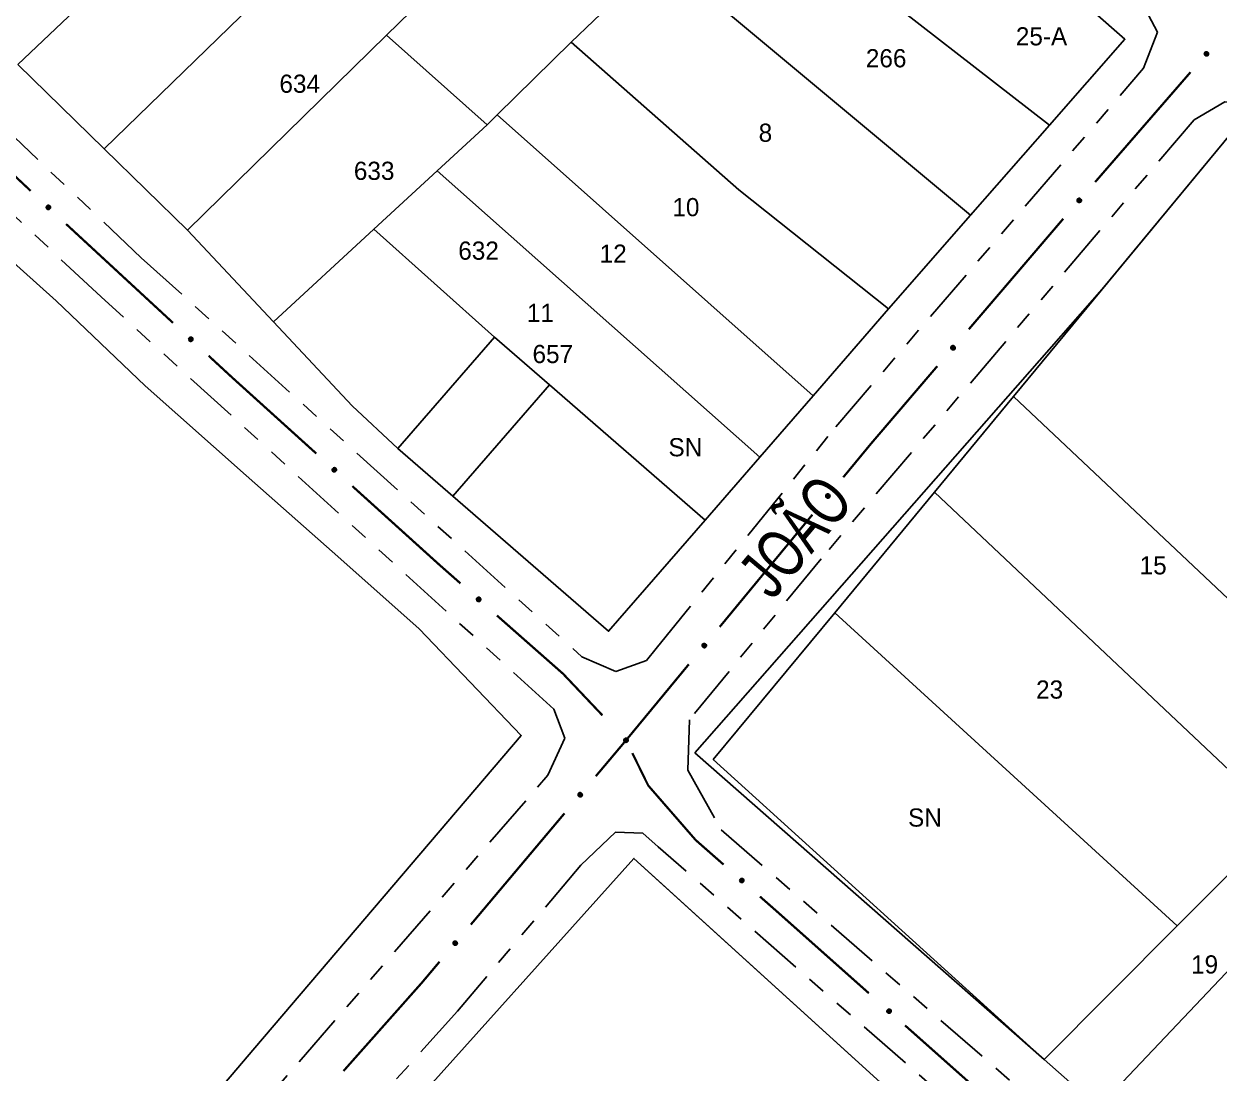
# Model space of a CAD drawing. Extents: x 209193 to 212081, y 4877574 to 4880493.
# Drawn here: x 210200.9 to 210299.5, y 4878543.6 to 4878630.1 of the extents above; entities that cross this region are included whole.
import ezdxf
from ezdxf.enums import TextEntityAlignment as Align

# ---------------------------------------------------------------- set-up
doc = ezdxf.new("R2010")
doc.units = 0
doc.header["$LTSCALE"] = 1.5
doc.header["$MEASUREMENT"] = 0
doc.linetypes.add('TRACO_25', pattern=[8, 3, -1, 1, -1, 1, -1])
for name, color, linetype in [('CD_MALHA_LOTES', 7, 'CONTINUOUS'), ('RU-QUADRA', 210, 'CONTINUOUS'), ('SV-EIXO-RUA-N-PAV', 6, 'CONTINUOUS'), ('SV-RUA-NAO-PAV', 7, 'CONTINUOUS'), ('SV-TXT-RUA-N-PAV', 7, 'CONTINUOUS'), ('Th_NmrPort', 1, 'CONTINUOUS')]:
    doc.layers.add(name, color=color, linetype=linetype)
doc.styles.add('ARIAL', font='ARIAL.SHX')

msp = doc.modelspace()

# ---------------------------------------------------------------- linework, layer by layer
at = {"layer": 'CD_MALHA_LOTES', "linetype": 'Continuous', "flags": 128}
for points in [[(210200.442662, 4878626.753689), (210222.304729, 4878647.458114)], [(210275.734148, 4878642.87164), (210291.73, 4878628.82)], [(210207.567554, 4878619.794369), (210229.114156, 4878640.745669)], [(210246.06748, 4878628.584983), (210253.44, 4878635.64)], [(210278.996394, 4878614.303689), (210253.44, 4878635.64)], [(210230.846611, 4878629.148008), (210235.878132, 4878634.078026)], [(210285.508048, 4878621.726975), (210268.717008, 4878634.782481)], [(210214.444726, 4878613.077011), (210230.846611, 4878629.148008)], [(210239.152942, 4878621.778068), (210230.846611, 4878629.148008)], [(210239.966123, 4878622.578592), (210246.06748, 4878628.584983)], [(210272.23, 4878606.59), (210259.9, 4878616.4), (210246.06748, 4878628.584983)], [(210291.73, 4878628.82), (210285.508048, 4878621.726975)], [(210207.567554, 4878619.794369), (210200.442662, 4878626.753689)], [(210239.152942, 4878621.778068), (210239.966123, 4878622.578592)], [(210266.016885, 4878599.428893), (210239.966123, 4878622.578592)], [(210235.023142, 4878617.972868), (210239.152942, 4878621.778068)], [(210285.508048, 4878621.726975), (210278.996394, 4878614.303689)], [(210282.547321, 4878599.366224), (210300.54, 4878621.13)], [(210214.444726, 4878613.077011), (210207.567554, 4878619.794369)], [(210229.790643, 4878613.151642), (210235.023142, 4878617.972868)], [(210261.626646, 4878594.368796), (210235.023142, 4878617.972868)], [(210278.996394, 4878614.303689), (210272.23, 4878606.59)], [(210221.520349, 4878605.53139), (210214.444726, 4878613.077011)], [(210221.520349, 4878605.53139), (210229.790643, 4878613.151642)], [(210239.74598, 4878604.245808), (210229.790643, 4878613.151642)], [(210272.23, 4878606.59), (210266.016885, 4878599.428893)], [(210228.02, 4878598.6), (210221.520349, 4878605.53139)], [(210231.787345, 4878595.072852), (210239.74598, 4878604.245808)], [(210239.74598, 4878604.245808), (210244.277977, 4878600.31376)], [(210236.319342, 4878591.140804), (210244.277977, 4878600.31376)], [(210244.277977, 4878600.31376), (210257.118635, 4878589.172956)], [(210231.787345, 4878595.072852), (210228.02, 4878598.6)], [(210266.016885, 4878599.428893), (210261.626646, 4878594.368796)], [(210276.023649, 4878591.475251), (210282.547321, 4878599.366224)], [(210305.484233, 4878577.737553), (210282.547321, 4878599.366224)], [(210236.319342, 4878591.140804), (210231.787345, 4878595.072852)], [(210261.626646, 4878594.368796), (210257.118635, 4878589.172956)], [(210249.16, 4878580), (210236.319342, 4878591.140804)], [(210267.802755, 4878581.531335), (210276.023649, 4878591.475251)], [(210304.708727, 4878564.391825), (210276.023649, 4878591.475251)], [(210257.118635, 4878589.172956), (210249.16, 4878580)], [(210257.79, 4878569.42), (210267.802755, 4878581.531335)], [(210296.044835, 4878555.695702), (210267.802755, 4878581.531335)], [(210285.06, 4878544.67), (210257.79, 4878569.42)], [(210289.540264, 4878540.728047), (210315.515545, 4878568.133145)], [(210296.044835, 4878555.695702), (210304.708727, 4878564.391825)], [(210231.248762, 4878538.982906), (210251.25, 4878561.27)], [(210251.25, 4878561.27), (210274.883613, 4878539.778896)], [(210285.06, 4878544.67), (210296.044835, 4878555.695702)], [(210289.540264, 4878540.728047), (210285.06, 4878544.67)]]:
    msp.add_lwpolyline(points, dxfattribs=at)
at = {"layer": 'RU-QUADRA', "linetype": 'Continuous', "flags": 128}
for points in [[(210200.442662, 4878626.753689), (210207.567554, 4878619.794369), (210214.444726, 4878613.077011), (210221.520349, 4878605.53139), (210228.02, 4878598.6), (210231.787345, 4878595.072852), (210236.319342, 4878591.140804), (210249.16, 4878580), (210257.118635, 4878589.172956), (210261.626646, 4878594.368796), (210266.016885, 4878599.428893), (210272.23, 4878606.59), (210278.996394, 4878614.303689), (210285.508048, 4878621.726975), (210291.73, 4878628.82), (210275.734148, 4878642.87164), (210267.13, 4878650.43), (210258.816714, 4878657.782816), (210250.592999, 4878665.056409), (210244.02, 4878670.87), (210236.153751, 4878677.633727), (210220.556594, 4878691.044809), (210205.499462, 4878704.497005), (210199.538986, 4878709.822156)], [(210193.885899, 4878615.959044), (210203.602511, 4878607.248435), (210210.960987, 4878600.24061), (210219.279386, 4878592.858846), (210227.080544, 4878585.936083), (210233.536718, 4878580.206861), (210241.954757, 4878571.399575), (210220.002409, 4878545.641353), (210213.891561, 4878538.471069), (210199.728717, 4878521.852816)], [(210274.883613, 4878539.778896), (210253.284045, 4878559.420352), (210251.25, 4878561.27), (210231.248762, 4878538.982906)]]:
    msp.add_lwpolyline(points, dxfattribs=at)
at = {"layer": 'RU-QUADRA', "linetype": 'Continuous'}
for points in [[(210289.861074, 4878608.212871), (210300.54, 4878621.13)], [(210256.271943, 4878569.981686), (210289.861074, 4878608.212871)], [(210285.06, 4878544.67), (210256.271943, 4878569.981686)], [(210289.540264, 4878540.728047), (210285.06, 4878544.67)]]:
    msp.add_lwpolyline(points, dxfattribs=at)
at = {"layer": 'SV-EIXO-RUA-N-PAV'}
for points in [[(210298.622167, 4878627.653567), (210298.626306, 4878627.604834), (210298.619898, 4878627.562104), (210298.604295, 4878627.528003), (210298.582651, 4878627.501464), (210298.557449, 4878627.476808), (210298.526556, 4878627.457555), (210298.487535, 4878627.443781), (210298.438679, 4878627.439286), (210298.395337, 4878627.448727), (210298.361087, 4878627.462235), (210298.332114, 4878627.483211), (210298.308572, 4878627.508095), (210298.289634, 4878627.540846), (210298.276062, 4878627.580526), (210298.272731, 4878627.629763), (210298.279301, 4878627.671611), (210298.295258, 4878627.704198), (210298.316531, 4878627.733192), (210298.342561, 4878627.758056), (210298.372995, 4878627.77678), (210298.412972, 4878627.790373), (210298.461612, 4878627.793017), (210298.503425, 4878627.786941), (210298.536228, 4878627.771446), (210298.564301, 4878627.74986), (210298.589338, 4878627.724884), (210298.609985, 4878627.694635), (210298.622167, 4878627.653567)], [(210288.134236, 4878615.570384), (210288.138375, 4878615.521651), (210288.131967, 4878615.478921), (210288.116364, 4878615.44482), (210288.09472, 4878615.418282), (210288.069518, 4878615.393625), (210288.038625, 4878615.374372), (210287.999604, 4878615.360598), (210287.950748, 4878615.356103), (210287.907406, 4878615.365545), (210287.873156, 4878615.379052), (210287.844184, 4878615.400029), (210287.820641, 4878615.424912), (210287.801703, 4878615.457663), (210287.788131, 4878615.497343), (210287.7848, 4878615.54658), (210287.79137, 4878615.588428), (210287.807327, 4878615.621016), (210287.8286, 4878615.650009), (210287.85463, 4878615.674873), (210287.885064, 4878615.693597), (210287.925041, 4878615.707191), (210287.973681, 4878615.709834), (210288.015494, 4878615.703759), (210288.048297, 4878615.688263), (210288.07637, 4878615.666677), (210288.101407, 4878615.641701), (210288.122054, 4878615.611453), (210288.134236, 4878615.570384)], [(210202.937559, 4878615.127953), (210202.986416, 4878615.13019), (210203.028864, 4878615.122122), (210203.062331, 4878615.105203), (210203.088006, 4878615.082541), (210203.111662, 4878615.056398), (210203.129697, 4878615.024779), (210203.14194, 4878614.985251), (210203.144528, 4878614.936256), (210203.133406, 4878614.893316), (210203.118574, 4878614.859618), (210203.096485, 4878614.831484), (210203.070703, 4878614.808929), (210203.037239, 4878614.791282), (210202.99706, 4878614.779266), (210202.947731, 4878614.777855), (210202.906171, 4878614.78605), (210202.87423, 4878614.803265), (210202.846087, 4878614.825651), (210202.822256, 4878614.85263), (210202.804732, 4878614.883771), (210202.792706, 4878614.924246), (210202.791959, 4878614.972953), (210202.799659, 4878615.014497), (210202.816421, 4878615.046672), (210202.839084, 4878615.073882), (210202.865017, 4878615.097928), (210202.896047, 4878615.11738), (210202.937559, 4878615.127953)], [(210214.677207, 4878604.258159), (210214.726046, 4878604.260769), (210214.768554, 4878604.253025), (210214.802149, 4878604.236362), (210214.827997, 4878604.213896), (210214.851851, 4878604.187935), (210214.870127, 4878604.156454), (210214.882671, 4878604.11702), (210214.885633, 4878604.068047), (210214.874839, 4878604.025023), (210214.860265, 4878603.991212), (210214.838391, 4878603.962911), (210214.812782, 4878603.94016), (210214.779454, 4878603.922258), (210214.739368, 4878603.909936), (210214.690051, 4878603.908149), (210214.648429, 4878603.916026), (210214.616357, 4878603.932997), (210214.588045, 4878603.955168), (210214.564009, 4878603.981964), (210214.546247, 4878604.01297), (210214.533913, 4878604.053353), (210214.532795, 4878604.102052), (210214.540177, 4878604.143654), (210214.556693, 4878604.175956), (210214.579148, 4878604.203338), (210214.604896, 4878604.227581), (210214.635777, 4878604.24727), (210214.677207, 4878604.258159)], [(210277.728246, 4878603.417756), (210277.732762, 4878603.369056), (210277.726685, 4878603.326278), (210277.711347, 4878603.292058), (210277.689908, 4878603.265352), (210277.664898, 4878603.240502), (210277.634155, 4878603.22101), (210277.595242, 4878603.206935), (210277.546421, 4878603.202062), (210277.503008, 4878603.211168), (210277.468654, 4878603.22441), (210277.43952, 4878603.245162), (210277.415786, 4878603.269862), (210277.396596, 4878603.302466), (210277.382717, 4878603.34204), (210277.379005, 4878603.39125), (210277.385251, 4878603.433147), (210277.400955, 4878603.465857), (210277.422003, 4878603.495014), (210277.447841, 4878603.520079), (210277.478129, 4878603.539038), (210277.517999, 4878603.55294), (210277.566617, 4878603.55596), (210277.608476, 4878603.550208), (210277.641398, 4878603.534967), (210277.669637, 4878603.513599), (210277.694867, 4878603.488817), (210277.715747, 4878603.458729), (210277.728246, 4878603.417756)], [(210226.509505, 4878593.490108), (210226.558312, 4878593.493261), (210226.600904, 4878593.485991), (210226.634682, 4878593.469703), (210226.660778, 4878593.447526), (210226.68492, 4878593.421831), (210226.703545, 4878593.390556), (210226.716527, 4878593.351264), (210226.720034, 4878593.302327), (210226.709719, 4878593.259185), (210226.695522, 4878593.225215), (210226.673964, 4878593.196672), (210226.64861, 4878593.173637), (210226.615483, 4878593.155365), (210226.575537, 4878593.142598), (210226.526243, 4878593.140263), (210226.484536, 4878593.147676), (210226.452277, 4878593.164289), (210226.42372, 4878593.186143), (210226.399387, 4878593.212671), (210226.381281, 4878593.243477), (210226.368499, 4878593.28372), (210226.366839, 4878593.332404), (210226.373758, 4878593.374086), (210226.389913, 4878593.406569), (210226.412062, 4878593.4342), (210226.437539, 4878593.458727), (210226.468199, 4878593.478758), (210226.509505, 4878593.490108)], [(210267.405824, 4878591.195989), (210267.411162, 4878591.147373), (210267.40581, 4878591.104498), (210267.391052, 4878591.070023), (210267.370068, 4878591.042959), (210267.345482, 4878591.017689), (210267.315073, 4878590.99768), (210267.276404, 4878590.982949), (210267.227673, 4878590.977251), (210267.184112, 4878590.985621), (210267.149539, 4878590.998281), (210267.120058, 4878591.018537), (210267.09591, 4878591.042832), (210267.076171, 4878591.075107), (210267.061625, 4878591.11444), (210267.057081, 4878591.16358), (210267.062617, 4878591.205577), (210267.077766, 4878591.238548), (210267.098318, 4878591.268057), (210267.123728, 4878591.293555), (210267.153691, 4878591.313024), (210267.19332, 4878591.327598), (210267.241881, 4878591.33144), (210267.283831, 4878591.326397), (210267.317006, 4878591.311714), (210267.345602, 4878591.290827), (210267.371248, 4878591.266475), (210267.392633, 4878591.236745), (210267.405824, 4878591.195989)], [(210238.412143, 4878582.800172), (210238.460906, 4878582.803943), (210238.503586, 4878582.797213), (210238.537568, 4878582.781354), (210238.563943, 4878582.759509), (210238.588409, 4878582.734122), (210238.607428, 4878582.703085), (210238.620907, 4878582.663961), (210238.625033, 4878582.615072), (210238.615265, 4878582.571803), (210238.601499, 4878582.537656), (210238.580305, 4878582.508842), (210238.555245, 4878582.485489), (210238.522352, 4878582.466798), (210238.48257, 4878582.453526), (210238.43331, 4878582.450567), (210238.391512, 4878582.457452), (210238.359046, 4878582.473654), (210238.330214, 4878582.495145), (210238.305547, 4878582.521363), (210238.287053, 4878582.551937), (210238.273762, 4878582.592015), (210238.271485, 4878582.640674), (210238.277876, 4878582.68244), (210238.293619, 4878582.715125), (210238.315416, 4878582.743034), (210238.34058, 4878582.767883), (210238.370984, 4878582.7883), (210238.412143, 4878582.800172)], [(210257.218886, 4878578.857986), (210257.224225, 4878578.80937), (210257.218872, 4878578.766495), (210257.204115, 4878578.732021), (210257.183131, 4878578.704956), (210257.158545, 4878578.679686), (210257.128136, 4878578.659678), (210257.089466, 4878578.644947), (210257.040735, 4878578.639249), (210256.997174, 4878578.647619), (210256.962601, 4878578.660278), (210256.933121, 4878578.680534), (210256.908972, 4878578.70483), (210256.889233, 4878578.737104), (210256.874687, 4878578.776438), (210256.870143, 4878578.825578), (210256.87568, 4878578.867575), (210256.890829, 4878578.900546), (210256.911381, 4878578.930055), (210256.93679, 4878578.955553), (210256.966754, 4878578.975021), (210257.006383, 4878578.989596), (210257.054943, 4878578.993438), (210257.096894, 4878578.988394), (210257.130068, 4878578.973712), (210257.158665, 4878578.952824), (210257.18431, 4878578.928473), (210257.205696, 4878578.898742), (210257.218886, 4878578.857986)], [(210250.630303, 4878571.185408), (210250.676798, 4878571.170234), (210250.713655, 4878571.147686), (210250.738983, 4878571.120031), (210250.754993, 4878571.089757), (210250.767883, 4878571.056941), (210250.773579, 4878571.020988), (210250.771063, 4878570.979684), (210250.756168, 4878570.932937), (210250.730588, 4878570.896698), (210250.704804, 4878570.870416), (210250.674198, 4878570.851905), (210250.642109, 4878570.839917), (210250.604567, 4878570.835235), (210250.562735, 4878570.838194), (210250.51609, 4878570.854308), (210250.480108, 4878570.876662), (210250.456312, 4878570.904054), (210250.437897, 4878570.934942), (210250.425139, 4878570.968602), (210250.419751, 4878571.003926), (210250.422806, 4878571.04604), (210250.43932, 4878571.091867), (210250.461206, 4878571.12801), (210250.488257, 4878571.152184), (210250.519074, 4878571.169629), (210250.551831, 4878571.182958), (210250.587733, 4878571.190189), (210250.630303, 4878571.185408)], [(210246.98882, 4878566.554562), (210246.99369, 4878566.505896), (210246.987923, 4878566.463075), (210246.972834, 4878566.428744), (210246.95159, 4878566.401884), (210246.926762, 4878566.376852), (210246.896161, 4878566.357138), (210246.857351, 4878566.34278), (210246.808567, 4878566.337553), (210246.765089, 4878566.346343), (210246.73064, 4878566.359335), (210246.701356, 4878566.379875), (210246.677443, 4878566.404402), (210246.658016, 4878566.436865), (210246.64385, 4878566.476338), (210246.639781, 4878566.525519), (210246.645722, 4878566.567461), (210246.661189, 4878566.600284), (210246.682024, 4878566.629593), (210246.707679, 4878566.654845), (210246.737828, 4878566.674024), (210246.777596, 4878566.688215), (210246.826192, 4878566.691588), (210246.868091, 4878566.68614), (210246.901123, 4878566.671139), (210246.929516, 4878566.649976), (210246.954926, 4878566.625379), (210246.976024, 4878566.595443), (210246.98882, 4878566.554562)], [(210260.101238, 4878559.616031), (210260.149996, 4878559.619862), (210260.192684, 4878559.613184), (210260.226686, 4878559.597366), (210260.253087, 4878559.575554), (210260.277584, 4878559.550197), (210260.296641, 4878559.519184), (210260.310168, 4878559.480076), (210260.314354, 4878559.431192), (210260.304639, 4878559.387911), (210260.290915, 4878559.353747), (210260.269756, 4878559.324908), (210260.244725, 4878559.301523), (210260.211854, 4878559.282793), (210260.172089, 4878559.269472), (210260.122832, 4878559.266452), (210260.081027, 4878559.273286), (210260.048541, 4878559.289449), (210260.019682, 4878559.310904), (210259.994983, 4878559.337091), (210259.976452, 4878559.367643), (210259.963111, 4878559.407705), (210259.960775, 4878559.456361), (210259.967115, 4878559.498135), (210259.982818, 4878559.530839), (210260.00458, 4878559.558775), (210260.029714, 4878559.583654), (210260.060093, 4878559.604109), (210260.101238, 4878559.616031)], [(210236.683335, 4878554.315404), (210236.688205, 4878554.266739), (210236.682438, 4878554.223918), (210236.667349, 4878554.189587), (210236.646105, 4878554.162726), (210236.621277, 4878554.137695), (210236.590676, 4878554.11798), (210236.551866, 4878554.103623), (210236.503082, 4878554.098395), (210236.459604, 4878554.107185), (210236.425155, 4878554.120178), (210236.395871, 4878554.140717), (210236.371958, 4878554.165244), (210236.352531, 4878554.197708), (210236.338365, 4878554.23718), (210236.334296, 4878554.286361), (210236.340237, 4878554.328303), (210236.355704, 4878554.361126), (210236.376539, 4878554.390436), (210236.402194, 4878554.415687), (210236.432343, 4878554.434866), (210236.472111, 4878554.449057), (210236.520706, 4878554.452431), (210236.562606, 4878554.446983), (210236.595638, 4878554.431981), (210236.624031, 4878554.410819), (210236.649441, 4878554.386221), (210236.670539, 4878554.356286), (210236.683335, 4878554.315404)], [(210272.248472, 4878548.839284), (210272.29725, 4878548.842857), (210272.339903, 4878548.835954), (210272.37382, 4878548.819956), (210272.400106, 4878548.798005), (210272.424468, 4878548.772519), (210272.443361, 4878548.741405), (210272.456681, 4878548.702226), (210272.460608, 4878548.653321), (210272.450664, 4878548.610092), (210272.43676, 4878548.576001), (210272.415448, 4878548.547274), (210272.390293, 4878548.524022), (210272.357325, 4878548.505466), (210272.317489, 4878548.492355), (210272.268217, 4878548.489596), (210272.226448, 4878548.496651), (210272.194048, 4878548.512986), (210272.165304, 4878548.534594), (210272.140744, 4878548.560911), (210272.122374, 4878548.59156), (210272.109246, 4878548.631692), (210272.107167, 4878548.68036), (210272.113728, 4878548.7221), (210272.129603, 4878548.75472), (210272.151514, 4878548.782541), (210272.176779, 4878548.807287), (210272.207265, 4878548.82758), (210272.248472, 4878548.839284)]]:
    msp.add_lwpolyline(points, close=True, dxfattribs=at)
for points in [[(210298.372995, 4878627.77678), (210298.272731, 4878627.629763)], [(210298.412972, 4878627.790373), (210298.276062, 4878627.580526)], [(210298.391171, 4878627.777858), (210298.279131, 4878627.611308)], [(210298.342561, 4878627.758056), (210298.279301, 4878627.671611)], [(210298.355413, 4878627.763724), (210298.279852, 4878627.655853)], [(210298.43593, 4878627.787793), (210298.284457, 4878627.56332)], [(210298.461612, 4878627.793017), (210298.289634, 4878627.540846)], [(210298.480339, 4878627.788997), (210298.301411, 4878627.52873)], [(210298.503425, 4878627.786941), (210298.308572, 4878627.508095)], [(210298.516971, 4878627.777077), (210298.321943, 4878627.498261)], [(210298.536228, 4878627.771446), (210298.332114, 4878627.483211)], [(210298.548236, 4878627.758974), (210298.34578, 4878627.475764)], [(210298.564301, 4878627.74986), (210298.361087, 4878627.462235)], [(210298.575164, 4878627.733794), (210298.38282, 4878627.458069)], [(210298.589338, 4878627.724884), (210298.395337, 4878627.448727)], [(210298.596454, 4878627.70628), (210298.420346, 4878627.44718)], [(210298.609985, 4878627.694635), (210298.438679, 4878627.439286)], [(210298.614167, 4878627.674645), (210298.463996, 4878627.445428)], [(210298.622167, 4878627.653567), (210298.487535, 4878627.443781)], [(210298.623343, 4878627.62693), (210298.511575, 4878627.456529)], [(210298.626306, 4878627.604834), (210298.526556, 4878627.457555)], [(210298.622758, 4878627.58046), (210298.547061, 4878627.474513)], [(210298.619898, 4878627.562104), (210298.557449, 4878627.476808)], [(210287.885064, 4878615.693597), (210287.7848, 4878615.54658)], [(210287.925041, 4878615.707191), (210287.788131, 4878615.497343)], [(210287.90324, 4878615.694676), (210287.7912, 4878615.528125)], [(210287.85463, 4878615.674873), (210287.79137, 4878615.588428)], [(210287.867482, 4878615.680541), (210287.791921, 4878615.57267)], [(210287.947999, 4878615.70461), (210287.796526, 4878615.480138)], [(210287.973681, 4878615.709834), (210287.801703, 4878615.457663)], [(210287.992409, 4878615.705814), (210287.81348, 4878615.445547)], [(210288.015494, 4878615.703759), (210287.820641, 4878615.424912)], [(210288.02904, 4878615.693894), (210287.834012, 4878615.415078)], [(210288.048297, 4878615.688263), (210287.844184, 4878615.400029)], [(210288.060305, 4878615.675791), (210287.857849, 4878615.392581)], [(210288.07637, 4878615.666677), (210287.873156, 4878615.379052)], [(210288.087233, 4878615.650611), (210287.894889, 4878615.374886)], [(210288.101407, 4878615.641701), (210287.907406, 4878615.365545)], [(210288.108523, 4878615.623097), (210287.932415, 4878615.363997)], [(210288.122054, 4878615.611453), (210287.950748, 4878615.356103)], [(210288.126236, 4878615.591462), (210287.976065, 4878615.362246)], [(210288.134236, 4878615.570384), (210287.999604, 4878615.360598)], [(210288.135412, 4878615.543747), (210288.023644, 4878615.373346)], [(210288.138375, 4878615.521651), (210288.038625, 4878615.374372)], [(210288.134827, 4878615.497277), (210288.05913, 4878615.391331)], [(210288.131967, 4878615.478921), (210288.069518, 4878615.393625)], [(210202.791959, 4878614.972953), (210203.037239, 4878614.791282)], [(210202.792706, 4878614.924246), (210202.99706, 4878614.779266)], [(210202.796179, 4878614.947087), (210203.01458, 4878614.786984)], [(210202.796706, 4878614.991509), (210203.049805, 4878614.802578)], [(210202.799659, 4878615.014497), (210203.070703, 4878614.808929)], [(210202.804362, 4878614.901974), (210202.966422, 4878614.783532)], [(210202.804732, 4878614.883771), (210202.947731, 4878614.777855)], [(210202.810044, 4878615.027649), (210203.081051, 4878614.821907)], [(210202.816421, 4878615.046672), (210203.096485, 4878614.831484)], [(210202.817093, 4878614.865693), (210202.921938, 4878614.785987)], [(210202.822256, 4878614.85263), (210202.906171, 4878614.78605)], [(210202.829351, 4878615.058184), (210203.104459, 4878614.844849)], [(210202.839084, 4878615.073882), (210203.118574, 4878614.859618)], [(210202.855562, 4878615.084112), (210203.123583, 4878614.881171)], [(210202.865017, 4878615.097928), (210203.133406, 4878614.893316)], [(210202.883883, 4878615.104314), (210203.135927, 4878614.918245)], [(210202.896047, 4878615.11738), (210203.144528, 4878614.936256)], [(210202.916185, 4878615.12078), (210203.139377, 4878614.961794)], [(210202.937559, 4878615.127953), (210203.14194, 4878614.985251)], [(210202.964221, 4878615.12809), (210203.130138, 4878615.009769)], [(210202.986416, 4878615.13019), (210203.129697, 4878615.024779)], [(210203.010633, 4878615.125696), (210203.11355, 4878615.045928)], [(210203.028864, 4878615.122122), (210203.111662, 4878615.056398)], [(210214.532795, 4878604.102052), (210214.779454, 4878603.922258)], [(210214.533913, 4878604.053353), (210214.739368, 4878603.909936)], [(210214.537212, 4878604.076219), (210214.756828, 4878603.917788)], [(210214.5374, 4878604.120644), (210214.791933, 4878603.933649)], [(210214.540177, 4878604.143654), (210214.812782, 4878603.94016)], [(210214.545739, 4878604.03117), (210214.708697, 4878603.913968)], [(210214.546247, 4878604.01297), (210214.690051, 4878603.908149)], [(210214.550462, 4878604.156884), (210214.82303, 4878603.953216)], [(210214.556693, 4878604.175956), (210214.838391, 4878603.962911)], [(210214.558746, 4878603.994988), (210214.664197, 4878603.916084)], [(210214.564009, 4878603.981964), (210214.648429, 4878603.916026)], [(210214.569535, 4878604.187567), (210214.846263, 4878603.976337)], [(210214.579148, 4878604.203338), (210214.860265, 4878603.991212)], [(210214.595547, 4878604.213693), (210214.865109, 4878604.012804)], [(210214.604896, 4878604.227581), (210214.874839, 4878604.025023)], [(210214.623714, 4878604.234111), (210214.877169, 4878604.04997)], [(210214.635777, 4878604.24727), (210214.885633, 4878604.068047)], [(210214.655889, 4878604.250823), (210214.880287, 4878604.093545)], [(210214.677207, 4878604.258159), (210214.882671, 4878604.11702)], [(210214.703868, 4878604.258499), (210214.870683, 4878604.141448)], [(210214.726046, 4878604.260769), (210214.870127, 4878604.156454)], [(210214.750297, 4878604.256459), (210214.853819, 4878604.177479)], [(210214.768554, 4878604.253025), (210214.851851, 4878604.187935)], [(210277.478129, 4878603.539038), (210277.379005, 4878603.39125)], [(210277.517999, 4878603.55294), (210277.382717, 4878603.34204)], [(210277.447841, 4878603.520079), (210277.385251, 4878603.433147)], [(210277.496295, 4878603.540257), (210277.385548, 4878603.372844)], [(210277.460648, 4878603.525846), (210277.385924, 4878603.417394)], [(210277.540977, 4878603.550537), (210277.391245, 4878603.3249)], [(210277.566617, 4878603.55596), (210277.396596, 4878603.302466)], [(210277.585375, 4878603.552085), (210277.408466, 4878603.290441)], [(210277.608476, 4878603.550208), (210277.415786, 4878603.269862)], [(210277.622098, 4878603.540449), (210277.429233, 4878603.260132)], [(210277.641398, 4878603.534967), (210277.43952, 4878603.245162)], [(210277.653502, 4878603.522588), (210277.453243, 4878603.23782)], [(210277.669637, 4878603.513599), (210277.468654, 4878603.22441)], [(210277.680625, 4878603.497617), (210277.490418, 4878603.220413)], [(210277.694867, 4878603.488817), (210277.503008, 4878603.211168)], [(210277.702127, 4878603.470269), (210277.528027, 4878603.209814)], [(210277.715747, 4878603.458729), (210277.546421, 4878603.202062)], [(210277.720083, 4878603.438771), (210277.571691, 4878603.2084)], [(210277.728246, 4878603.417756), (210277.595242, 4878603.206935)], [(210277.729628, 4878603.391129), (210277.619182, 4878603.219869)], [(210277.732762, 4878603.369056), (210277.634155, 4878603.22101)], [(210277.729403, 4878603.344656), (210277.654527, 4878603.238127)], [(210277.726685, 4878603.326278), (210277.664898, 4878603.240502)], [(210226.366839, 4878593.332404), (210226.615483, 4878593.155365)], [(210226.368499, 4878593.28372), (210226.575537, 4878593.142598)], [(210226.371237, 4878593.351046), (210226.627835, 4878593.166895)], [(210226.371543, 4878593.306622), (210226.592908, 4878593.150644)], [(210226.373758, 4878593.374086), (210226.64861, 4878593.173637)], [(210226.380571, 4878593.261671), (210226.544823, 4878593.146288)], [(210226.381281, 4878593.243477), (210226.526243, 4878593.140263)], [(210226.383894, 4878593.387429), (210226.658712, 4878593.186807)], [(210226.389913, 4878593.406569), (210226.673964, 4878593.196672)], [(210226.39398, 4878593.225635), (210226.500302, 4878593.147909)], [(210226.399387, 4878593.212671), (210226.484536, 4878593.147676)], [(210226.402626, 4878593.418322), (210226.681686, 4878593.210184)], [(210226.412062, 4878593.4342), (210226.695522, 4878593.225215)], [(210226.428345, 4878593.444736), (210226.700126, 4878593.246859)], [(210226.437539, 4878593.458727), (210226.709719, 4878593.259185)], [(210226.456283, 4878593.465466), (210226.711772, 4878593.284157)], [(210226.468199, 4878593.478758), (210226.720034, 4878593.302327)], [(210226.48827, 4878593.482535), (210226.714405, 4878593.327764)], [(210226.509505, 4878593.490108), (210226.716527, 4878593.351264)], [(210226.53616, 4878593.490745), (210226.704268, 4878593.375557)], [(210226.558312, 4878593.493261), (210226.703545, 4878593.390556)], [(210226.582609, 4878593.489221), (210226.687004, 4878593.411398)], [(210226.600904, 4878593.485991), (210226.68492, 4878593.421831)], [(210267.153691, 4878591.313024), (210267.057081, 4878591.16358)], [(210267.19332, 4878591.327598), (210267.061625, 4878591.11444)], [(210267.123728, 4878591.293555), (210267.062617, 4878591.205577)], [(210267.136436, 4878591.299538), (210267.063557, 4878591.189838)], [(210267.171834, 4878591.31455), (210267.063934, 4878591.145288)], [(210267.216336, 4878591.325584), (210267.070441, 4878591.097447)], [(210267.241881, 4878591.33144), (210267.076171, 4878591.075107)], [(210267.260702, 4878591.327883), (210267.088242, 4878591.063284)], [(210267.283831, 4878591.326397), (210267.09591, 4878591.042832)], [(210267.297616, 4878591.316869), (210267.109519, 4878591.033331)], [(210267.317006, 4878591.311714), (210267.120058, 4878591.018537)], [(210267.329317, 4878591.299542), (210267.133903, 4878591.011428)], [(210267.345602, 4878591.290827), (210267.149539, 4878590.998281)], [(210267.356858, 4878591.275033), (210267.171368, 4878590.994652)], [(210267.371248, 4878591.266475), (210267.184112, 4878590.985621)], [(210267.37882, 4878591.248053), (210267.20915, 4878590.98469)], [(210267.392633, 4878591.236745), (210267.227673, 4878590.977251)], [(210267.397306, 4878591.216864), (210267.252831, 4878590.984015)], [(210267.405824, 4878591.195989), (210267.276404, 4878590.982949)], [(210267.407656, 4878591.169389), (210267.300122, 4878590.996286)], [(210267.411162, 4878591.147373), (210267.315073, 4878590.99768)], [(210267.408216, 4878591.122919), (210267.335153, 4878591.015139)], [(210267.40581, 4878591.104498), (210267.345482, 4878591.017689)], [(210238.277876, 4878582.68244), (210238.555245, 4878582.485489)], [(210238.287843, 4878582.695911), (210238.565179, 4878582.498785)], [(210238.293619, 4878582.715125), (210238.580305, 4878582.508842)], [(210238.306181, 4878582.727038), (210238.587855, 4878582.522451)], [(210238.315416, 4878582.743034), (210238.601499, 4878582.537656)], [(210238.331564, 4878582.753776), (210238.605829, 4878582.559356)], [(210238.34058, 4878582.767883), (210238.615265, 4878582.571803)], [(210238.359237, 4878582.774858), (210238.617002, 4878582.596799)], [(210238.370984, 4878582.7883), (210238.625033, 4878582.615072)], [(210238.391005, 4878582.792331), (210238.619082, 4878582.640436)], [(210238.412143, 4878582.800172), (210238.620907, 4878582.663961)], [(210238.438788, 4878582.801147), (210238.608341, 4878582.688097)], [(210238.460906, 4878582.803943), (210238.607428, 4878582.703085)], [(210238.485253, 4878582.800211), (210238.590625, 4878582.723717)], [(210238.503586, 4878582.797213), (210238.588409, 4878582.734122)], [(210238.271485, 4878582.640674), (210238.522352, 4878582.466798)], [(210238.273762, 4878582.592015), (210238.48257, 4878582.453526)], [(210238.275647, 4878582.65937), (210238.534556, 4878582.478484)], [(210238.276516, 4878582.614953), (210238.499839, 4878582.461791)], [(210238.286112, 4878582.57012), (210238.451813, 4878582.456827)], [(210238.287053, 4878582.551937), (210238.43331, 4878582.450567)], [(210238.299976, 4878582.534257), (210238.407274, 4878582.457884)], [(210238.305547, 4878582.521363), (210238.391512, 4878582.457452)], [(210256.966754, 4878578.975021), (210256.870143, 4878578.825578)], [(210257.006383, 4878578.989596), (210256.874687, 4878578.776438)], [(210256.93679, 4878578.955553), (210256.87568, 4878578.867575)], [(210256.949499, 4878578.961536), (210256.876619, 4878578.851835)], [(210256.984897, 4878578.976547), (210256.876997, 4878578.807286)], [(210257.029398, 4878578.987582), (210256.883504, 4878578.759444)], [(210257.054943, 4878578.993438), (210256.889233, 4878578.737104)], [(210257.073764, 4878578.98988), (210256.901305, 4878578.725282)], [(210257.096894, 4878578.988394), (210256.908972, 4878578.70483)], [(210257.110678, 4878578.978866), (210256.922581, 4878578.695329)], [(210257.130068, 4878578.973712), (210256.933121, 4878578.680534)], [(210257.14238, 4878578.96154), (210256.946966, 4878578.673426)], [(210257.158665, 4878578.952824), (210256.962601, 4878578.660278)], [(210257.169921, 4878578.937031), (210256.98443, 4878578.656649)], [(210257.18431, 4878578.928473), (210256.997174, 4878578.647619)], [(210257.191882, 4878578.91005), (210257.022213, 4878578.646688)], [(210257.205696, 4878578.898742), (210257.040735, 4878578.639249)], [(210257.210369, 4878578.878861), (210257.065894, 4878578.646013)], [(210257.218886, 4878578.857986), (210257.089466, 4878578.644947)], [(210257.220718, 4878578.831387), (210257.113185, 4878578.658283)], [(210257.224225, 4878578.80937), (210257.128136, 4878578.659678)], [(210257.221279, 4878578.784916), (210257.148216, 4878578.677137)], [(210257.218872, 4878578.766495), (210257.158545, 4878578.679686)], [(210250.419751, 4878571.003926), (210250.51609, 4878570.854308)], [(210250.422806, 4878571.04604), (210250.562735, 4878570.838194)], [(210250.424926, 4878570.982647), (210250.494836, 4878570.871031)], [(210250.425139, 4878570.968602), (210250.480108, 4878570.876662)], [(210250.425838, 4878571.021086), (210250.535581, 4878570.853013)], [(210250.434127, 4878571.066179), (210250.581851, 4878570.839223)], [(210250.43932, 4878571.091867), (210250.604567, 4878570.835235)], [(210250.450319, 4878571.107549), (210250.620314, 4878570.841361)], [(210250.461206, 4878571.12801), (210250.642109, 4878570.839917)], [(210250.475569, 4878571.136642), (210250.656374, 4878570.8484)], [(210250.488257, 4878571.152184), (210250.674198, 4878570.851905)], [(210250.504422, 4878571.158384), (210250.686381, 4878570.861589)], [(210250.519074, 4878571.169629), (210250.704804, 4878570.870416)], [(210250.538103, 4878571.173375), (210250.717108, 4878570.888809)], [(210250.551831, 4878571.182958), (210250.730588, 4878570.896698)], [(210250.571737, 4878571.182264), (210250.741756, 4878570.919127)], [(210250.587733, 4878571.190189), (210250.756168, 4878570.932937)], [(210250.607774, 4878571.186252), (210250.760375, 4878570.958647)], [(210250.630303, 4878571.185408), (210250.771063, 4878570.979684)], [(210250.655293, 4878571.176114), (210250.768687, 4878571.006791)], [(210250.676798, 4878571.170234), (210250.773579, 4878571.020988)], [(210250.697864, 4878571.157471), (210250.765949, 4878571.046479)], [(210250.713655, 4878571.147686), (210250.767883, 4878571.056941)], [(210246.737828, 4878566.674024), (210246.639781, 4878566.525519)], [(210246.777596, 4878566.688215), (210246.64385, 4878566.476338)], [(210246.707679, 4878566.654845), (210246.645722, 4878566.567461)], [(210246.755986, 4878566.675374), (210246.646457, 4878566.507162)], [(210246.720444, 4878566.660705), (210246.64651, 4878566.551713)], [(210246.800591, 4878566.685979), (210246.652503, 4878566.45926)], [(210246.826192, 4878566.691588), (210246.658016, 4878566.436865)], [(210246.844977, 4878566.687849), (210246.669974, 4878566.424927)], [(210246.868091, 4878566.68614), (210246.677443, 4878566.404402)], [(210246.881783, 4878566.67648), (210246.69096, 4878566.39477)], [(210246.901123, 4878566.671139), (210246.701356, 4878566.379875)], [(210246.913316, 4878566.658848), (210246.715132, 4878566.372633)], [(210246.929516, 4878566.649976), (210246.73064, 4878566.359335)], [(210246.94062, 4878566.634075), (210246.752433, 4878566.355496)], [(210246.954926, 4878566.625379), (210246.765089, 4878566.346343)], [(210246.96232, 4878566.606884), (210246.790118, 4878566.34517)], [(210246.976024, 4878566.595443), (210246.808567, 4878566.337553)], [(210246.980505, 4878566.575518), (210246.83379, 4878566.344074)], [(210246.98882, 4878566.554562), (210246.857351, 4878566.34278)], [(210246.990395, 4878566.527946), (210246.881197, 4878566.355888)], [(210246.99369, 4878566.505896), (210246.896161, 4878566.357138)], [(210246.990508, 4878566.481472), (210246.916409, 4878566.374402)], [(210246.987923, 4878566.463075), (210246.926762, 4878566.376852)], [(210259.960775, 4878559.456361), (210260.211854, 4878559.282793)], [(210259.963111, 4878559.407705), (210260.172089, 4878559.269472)], [(210259.964914, 4878559.475062), (210260.224045, 4878559.294493)], [(210259.965837, 4878559.430646), (210260.189348, 4878559.277758)], [(210259.967115, 4878559.498135), (210260.244725, 4878559.301523)], [(210259.975488, 4878559.385825), (210260.141328, 4878559.272735)], [(210259.976452, 4878559.367643), (210260.122832, 4878559.266452)], [(210259.977065, 4878559.511618), (210260.254643, 4878559.314831)], [(210259.982818, 4878559.530839), (210260.269756, 4878559.324908)], [(210259.989397, 4878559.349979), (210260.096788, 4878559.273738)], [(210259.994983, 4878559.337091), (210260.081027, 4878559.273286)], [(210259.995365, 4878559.542768), (210260.27729, 4878559.338526)], [(210260.00458, 4878559.558775), (210260.290915, 4878559.353747)], [(210260.020715, 4878559.569537), (210260.295219, 4878559.375453)], [(210260.029714, 4878559.583654), (210260.304639, 4878559.387911)], [(210260.048363, 4878559.590652), (210260.306345, 4878559.412909)], [(210260.060093, 4878559.604109), (210260.314354, 4878559.431192)], [(210260.080109, 4878559.608164), (210260.308372, 4878559.456548)], [(210260.101238, 4878559.616031), (210260.310168, 4878559.480076)], [(210260.127881, 4878559.617038), (210260.297572, 4878559.504196)], [(210260.149996, 4878559.619862), (210260.296641, 4878559.519184)], [(210260.174347, 4878559.61616), (210260.279813, 4878559.539795)], [(210260.192684, 4878559.613184), (210260.277584, 4878559.550197)], [(210236.432343, 4878554.434866), (210236.334296, 4878554.286361)], [(210236.472111, 4878554.449057), (210236.338365, 4878554.23718)], [(210236.402194, 4878554.415687), (210236.340237, 4878554.328303)], [(210236.450501, 4878554.436217), (210236.340972, 4878554.268004)], [(210236.414959, 4878554.421547), (210236.341025, 4878554.312555)], [(210236.495106, 4878554.446821), (210236.347018, 4878554.220102)], [(210236.520706, 4878554.452431), (210236.352531, 4878554.197708)], [(210236.539492, 4878554.448692), (210236.364489, 4878554.18577)], [(210236.562606, 4878554.446983), (210236.371958, 4878554.165244)], [(210236.576298, 4878554.437322), (210236.385475, 4878554.155612)], [(210236.595638, 4878554.431981), (210236.395871, 4878554.140717)], [(210236.607831, 4878554.419691), (210236.409647, 4878554.133475)], [(210236.624031, 4878554.410819), (210236.425155, 4878554.120178)], [(210236.635135, 4878554.394917), (210236.446948, 4878554.116338)], [(210236.649441, 4878554.386221), (210236.459604, 4878554.107185)], [(210236.656835, 4878554.367726), (210236.484633, 4878554.106013)], [(210236.670539, 4878554.356286), (210236.503082, 4878554.098395)], [(210236.67502, 4878554.33636), (210236.528305, 4878554.104917)], [(210236.683335, 4878554.315404), (210236.551866, 4878554.103623)], [(210236.68491, 4878554.288788), (210236.575712, 4878554.11673)], [(210236.688205, 4878554.266739), (210236.590676, 4878554.11798)], [(210236.685023, 4878554.242314), (210236.610924, 4878554.135245)], [(210236.682438, 4878554.223918), (210236.621277, 4878554.137695)], [(210272.107167, 4878548.68036), (210272.357325, 4878548.505466)], [(210272.109246, 4878548.631692), (210272.317489, 4878548.492355)], [(210272.111405, 4878548.699039), (210272.369577, 4878548.517101)], [(210272.112093, 4878548.654619), (210272.334791, 4878548.50055)], [(210272.113728, 4878548.7221), (210272.390293, 4878548.524022)], [(210272.121507, 4878548.609747), (210272.286746, 4878548.495782)], [(210272.122374, 4878548.59156), (210272.268217, 4878548.489596)], [(210272.123749, 4878548.73553), (210272.400282, 4878548.537278)], [(210272.129603, 4878548.75472), (210272.415448, 4878548.547274)], [(210272.135225, 4878548.573828), (210272.242212, 4878548.49702)], [(210272.140744, 4878548.560911), (210272.226448, 4878548.496651)], [(210272.142214, 4878548.766582), (210272.423054, 4878548.560852)], [(210272.151514, 4878548.782541), (210272.43676, 4878548.576001)], [(210272.167705, 4878548.793217), (210272.441178, 4878548.597684)], [(210272.176779, 4878548.807287), (210272.450664, 4878548.610092)], [(210272.195464, 4878548.814186), (210272.452502, 4878548.635081)], [(210272.207265, 4878548.82758), (210272.460608, 4878548.653321)], [(210272.227303, 4878548.83153), (210272.45476, 4878548.678708)], [(210272.248472, 4878548.839284), (210272.456681, 4878548.702226)], [(210272.275121, 4878548.840151), (210272.444213, 4878548.726413)], [(210272.29725, 4878548.842857), (210272.443361, 4878548.741405)], [(210272.321581, 4878548.839027), (210272.426641, 4878548.762104)], [(210272.339903, 4878548.835954), (210272.424468, 4878548.772519)]]:
    msp.add_lwpolyline(points, dxfattribs=at)
at = {"layer": 'SV-EIXO-RUA-N-PAV', "const_width": 0.18}
for points in [[(210297.133861, 4878626.106819), (210289.267912, 4878617.044432)], [(210192.759724, 4878624.531217), (210201.508795, 4878616.318194)], [(210204.427923, 4878613.583494), (210213.239404, 4878605.437464)], [(210286.646092, 4878614.023496), (210278.850486, 4878604.90053)], [(210216.176564, 4878602.72212), (210217.645144, 4878601.364449)], [(210217.645144, 4878601.364449), (210218.080899, 4878600.961603)], [(210276.25195, 4878601.859541), (210271.054879, 4878595.777563)], [(210218.080899, 4878600.961603), (210225.058669, 4878594.653341)], [(210270.788073, 4878595.465328), (210268.502826, 4878592.69753)], [(210271.054879, 4878595.777563), (210270.788073, 4878595.465328)], [(210228.025861, 4878591.970848), (210234.702043, 4878585.935238)], [(210265.956092, 4878589.613029), (210258.315888, 4878580.359528)], [(210234.702043, 4878585.935238), (210235.23385, 4878585.454457)], [(210235.23385, 4878585.454457), (210236.946691, 4878583.944938)], [(210239.947617, 4878581.300237), (210245.199238, 4878576.672011)], [(210255.769154, 4878577.275027), (210250.675685, 4878571.106026)], [(210245.199238, 4878576.672011), (210245.401271, 4878576.49396)], [(210245.401271, 4878576.49396), (210248.653518, 4878573.058488)], [(210250.594702, 4878571.007942), (210248.100256, 4878568.045451)], [(210250.675685, 4878571.106026), (210250.594702, 4878571.007942)], [(210251.112485, 4878569.951662), (210251.9928, 4878568.155821)], [(210251.9928, 4878568.155821), (210252.423374, 4878567.277449)], [(210252.423374, 4878567.277449), (210255.719316, 4878563.488656)], [(210245.523885, 4878564.985661), (210237.794771, 4878555.806293)], [(210255.719316, 4878563.488656), (210256.336734, 4878562.778914)], [(210256.336734, 4878562.778914), (210258.634385, 4878560.759001)], [(210261.638548, 4878558.117979), (210262.389589, 4878557.457723)], [(210262.389589, 4878557.457723), (210262.993103, 4878556.927161)], [(210262.993103, 4878556.927161), (210270.610699, 4878550.1493)], [(210235.2184, 4878552.746504), (210233.930214, 4878551.216609)], [(210233.930214, 4878551.216609), (210233.758325, 4878551.012467)], [(210233.758325, 4878551.012467), (210227.297824, 4878543.73265)], [(210273.599835, 4878547.49128), (210282.570279, 4878539.520638)]]:
    msp.add_lwpolyline(points, dxfattribs=at)
at = {"layer": 'SV-RUA-NAO-PAV', "linetype": 'TRACO_25'}
for points in [[(210210.63, 4878610.81, 11.068928), (210246.96, 4878577.88, 10.699206), (210249.75, 4878576.68, 10.699206), (210252.28, 4878577.59, 10.699206), (210253.072391, 4878578.568299, 10.699206), (210267.88, 4878596.85, 10.847095), (210293.26, 4878626.43, 11.459777), (210294.42, 4878629.41, 11.470341), (210293.42, 4878631.27, 11.565412), (210253.84, 4878666.45, 11.671046), (210252.083663, 4878668.016937, 11.671046), (210213.78, 4878702.19, 11.554848), (210185.544581, 4878727.063696, 11.998422), (210183.034413, 4878726.963668, 12.008602), (210181.993435, 4878726.34811, 12.008602), (210180.413839, 4878725.414052, 12.018783), (210175.094055, 4878719.353113, 12.018783), (210159.055926, 4878701.080541, 11.957702), (210142.599408, 4878680.805978, 11.978062), (210141.968493, 4878677.616878, 11.978062), (210142.887785, 4878674.867686, 11.967882), (210172.701693, 4878646.766413, 11.998422)], [(210207.91, 4878526.36, 9.579477), (210244.15, 4878568.12, 10.403429), (210245.55, 4878571.18, 10.424556), (210244.64, 4878573.58, 10.509064), (210207.32, 4878607.57, 11.068928), (210164.961382, 4878647.206112, 11.682839), (210134.437909, 4878677.026876, 11.7032), (210132.807751, 4878676.786908, 11.69302), (210130.937429, 4878675.997092, 11.214556), (210110.130858, 4878656.412233, 9.300702), (210088.62278, 4878631.508882, 9.321062), (210084.830652, 4878624.570784, 9.463583), (210083.809129, 4878619.262282, 9.463583), (210085.747982, 4878614.713629, 9.534843), (210118.201585, 4878584.972886, 10.003127), (210150.066379, 4878559.660859, 10.766633), (210179.371305, 4878535.348489, 11.051675), (210198.368064, 4878519.763384, 10.37979), (210201.078326, 4878520.163331, 10.38997), (210202.718829, 4878521.652941, 10.38997)]]:
    msp.add_polyline3d(points, close=True, dxfattribs=at)
for points in [[(210434.286301, 4878506.313768, 10.561881), (210390.4, 4878545.57, 10.561881), (210340.12, 4878589.94, 11.047801), (210320.10837, 4878607.225135, 11.047801), (210301.54, 4878623.63, 11.333015), (210299.96, 4878623.67, 11.333015), (210297.43, 4878622.19, 11.385833), (210266.68, 4878585.98, 10.67808), (210255.82, 4878572.69, 10.487937), (210255.69, 4878568.53, 10.4985), (210258.43, 4878563.63, 10.540754), (210318.43, 4878511.56, 9.674549), (210356.53, 4878476.93, 8.396368), (210387.31, 4878448.4, 7.709742), (210389.71, 4878448.32, 7.709742), (210392.32, 4878449.09, 7.709742), (210415.72, 4878477.44, 9.716803), (210434.286048, 4878498.259166, 10.836532)], [(210340.54, 4878385.68, 5.618173), (210386.465192, 4878439.484662, 7.804813), (210387.12, 4878441.45, 7.804813), (210384.76, 4878444.87, 7.730868), (210340.65, 4878485.34, 8.776653), (210291.69, 4878528.6, 9.663985), (210253.253016, 4878562.227523, 10.213286), (210251.97, 4878563.35, 10.213286), (210249.736993, 4878563.435554, 8.813163), (210246.853673, 4878560.6964, 8.813163), (210236.689968, 4878548.658537, 8.813163), (210207.856764, 4878516.509514, 8.813163), (210206.415104, 4878512.905364, 8.813163), (210209.514673, 4878508.940798, 8.813163), (210266.316086, 4878457.97811, 8.813163), (210312.16088, 4878416.890794, 8.813163), (210308.55673, 4878411.989149, 8.813163), (210300.627599, 4878419.629948, 8.813163), (210258.242788, 4878457.401446, 8.813163), (210243.754103, 4878469.439308, 8.813163), (210202.955119, 4878507.354972, 8.813163), (210201.225127, 4878507.78747, 8.813163), (210161.363222, 4878463.023921, 8.813163)]]:
    msp.add_polyline3d(points, dxfattribs=at)

# ---------------------------------------------------------------- texts
at = {"layer": 'SV-TXT-RUA-N-PAV', "style": 'ARIAL', "width": 0.7}
msp.add_text('JOÃO', height=4, rotation=50, dxfattribs=at).set_placement((210262.652172, 4878582.486995))
at = {"layer": 'Th_NmrPort', "color": 1}
for s, p in [('25-A', (210282.731463, 4878629.065856)), ('266', (210270.366061, 4878627.257346)), ('634', (210222.015958, 4878625.156814)), ('8', (210261.529513, 4878621.115125)), ('633', (210228.153364, 4878617.973259)), ('10', (210254.415701, 4878614.977718)), ('632', (210236.762449, 4878611.389834)), ('12', (210248.417781, 4878611.141839)), ('11', (210242.419861, 4878606.259811)), ('657', (210242.882359, 4878602.86658)), ('SN', (210254.091371, 4878595.177487)), ('15', (210292.939298, 4878585.439695)), ('23', (210284.401027, 4878575.193769)), ('SN', (210273.844618, 4878564.63736)), ('19', (210297.178329, 4878552.522922))]:
    msp.add_text(s, height=1.5, dxfattribs=at).set_placement(p, align=Align.MIDDLE_LEFT)

doc.saveas('drawing.dxf')
